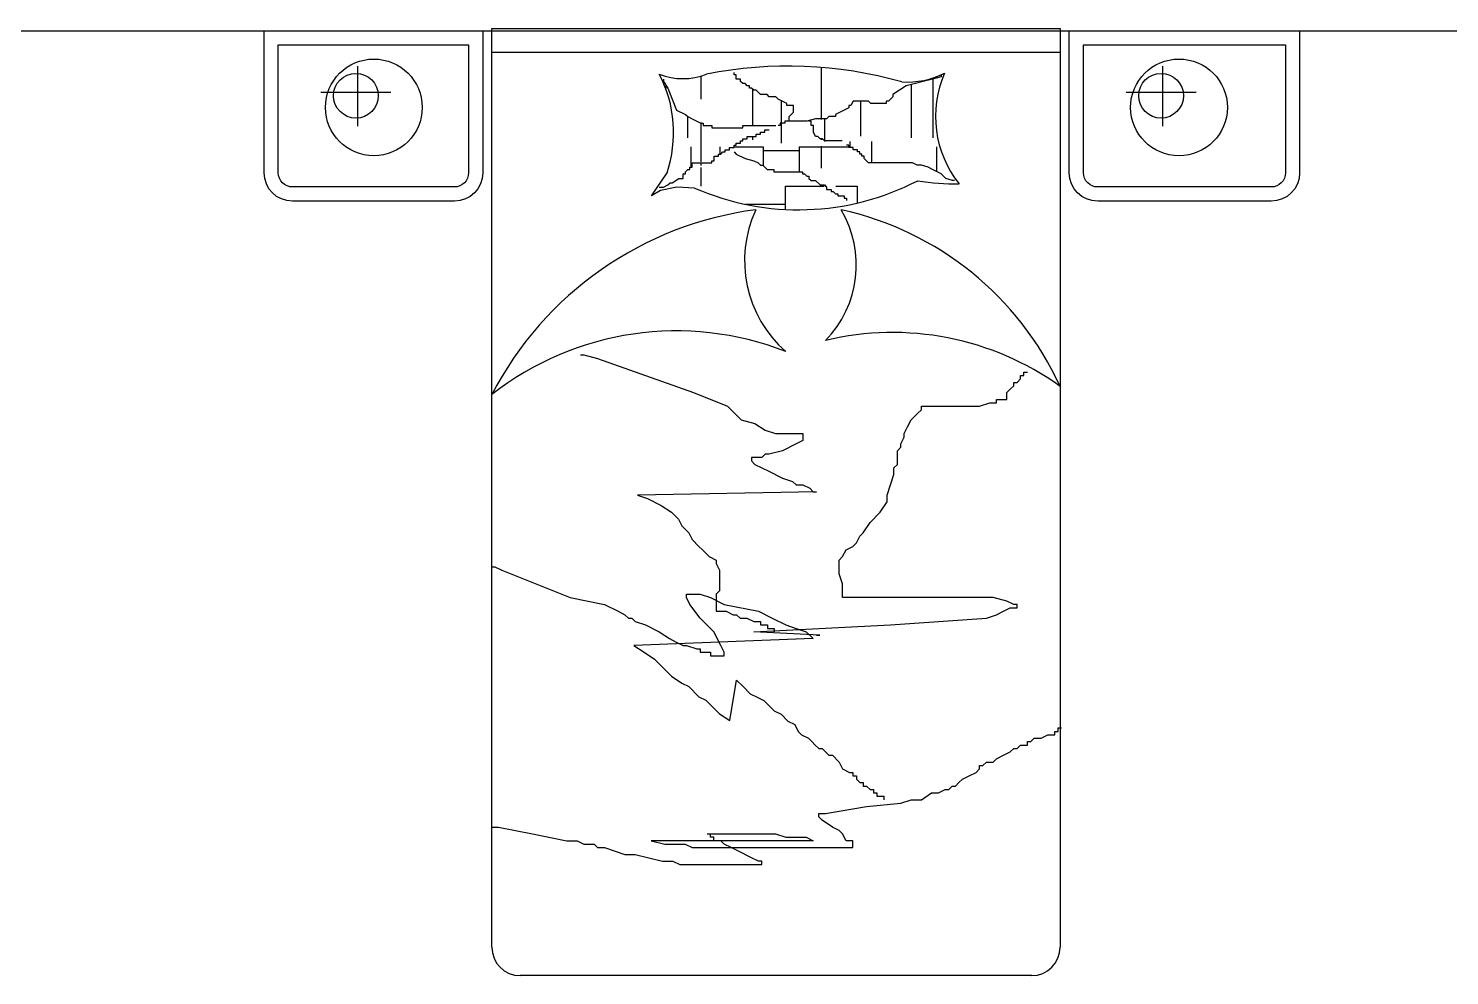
# Model space of a CAD drawing. Header units: inches. Extents: x 9.7 to 52.2, y 13.1 to 37.9.
# Drawn here: x 46.237 to 49.237, y 23.016 to 25.016 of the extents above; entities that cross this region are included whole.
import ezdxf

# ---------------------------------------------------------------- set-up
doc = ezdxf.new("R2010")
doc.units = ezdxf.units.IN
doc.header["$MEASUREMENT"] = 0
for name, color, linetype in [('02', 2, 'Continuous'), ('1', 1, 'Continuous'), ('8', 8, 'Continuous')]:
    doc.layers.add(name, color=color, linetype=linetype)

msp = doc.modelspace()

# ---------------------------------------------------------------- hatches: boundary and pattern name
at = {"layer": '8'}
h = msp.add_hatch(dxfattribs=at)
h.set_pattern_fill('AR-RSHKE', color=256, scale=0.002, angle=359.9999999999999, style=0)
h.set_pattern_definition([(1.087942273707252e-13, (28.78368471988596, 33.17787894870638), (1.2954, -0.6095999999999995), [0.3048, -0.254, 0.3556000000000001, -0.1524, 0.4572000000000001, -0.2032]), (1.087942273707252e-13, (29.08848471992768, 33.15247894870775), (1.2954, -0.6095999999999995), [0.254, -0.9652000000000002, 0.2032, -0.3048]), (1.087942273707252e-13, (29.69808472001113, 33.21597894869704), (1.2954, -0.6095999999999995), [0.1524, -1.5748]), (270, (28.78368471988596, 33.17787894870638), (-0.4317999999999996, -0.6096000000000003), [0.5842, -1.8542]), (270, (29.08848471992768, 33.17787894870638), (-0.4317999999999996, -0.6096000000000003), [0.5715, -1.8669]), (270, (29.34248471988484, 33.17787894870638), (-0.4317999999999996, -0.6096000000000003), [0.5334, -1.905]), (270, (29.69808472001113, 33.21597894869704), (-0.4317999999999996, -0.6096000000000003), [0.5842, -1.8542]), (270, (29.85048472003199, 33.21597894869704), (-0.4317999999999996, -0.6096000000000003), [0.5842, -1.8542]), (270, (30.30768471986175, 33.17787894870638), (-0.4317999999999996, -0.6096000000000003), [0.5588000000000001, -1.8796])])
edge = h.paths.add_edge_path()
edge.add_arc((48.38080826524764, 24.8299141654636), 0.2289871715641597, 156.4955761340644, 218.5328543897972)
edge.add_arc((48.19496098493345, 25.17171180797526), 0.4844948765050457, 260.41640898525037, 270.79493999471947, ccw=False)
edge.add_arc((47.86257090682283, 25.17935998275719), 0.5467743234343024, 246.3558376614891, 297.41214164755365, ccw=False)
edge.add_line((47.64328420727633, 24.67848524371879), (47.60578764609181, 24.68057167035953))
edge.add_line((47.60578764609181, 24.68057167035953), (47.57103776915118, 24.67362866501866))
edge.add_line((47.57103776915118, 24.67362866501866), (47.55250445969522, 24.66205706333061))
edge.add_line((47.55250445969522, 24.66205706333061), (47.58493771992743, 24.71065795298567))
edge.add_arc((47.33205756831102, 24.79574585204613), 0.2668113970861394, 341.4031901277795, 387.5004724384931)
edge.add_arc((47.61852922623165, 25.04650060258358), 0.1369328802644937, 248.6698906550496, 291.3301093449504)
edge.add_arc((47.84053627152115, 24.05047536535789), 0.8853792980309607, 74.27644008977182, 101.2150347742093, ccw=False)
edge.add_arc((48.09242767032355, 25.07408094643982), 0.1717734835194658, 266.0084961355305, 297.1532627849878)
edge = h.paths.add_edge_path(flags=16)
edge.add_line((47.74037380406752, 24.90367299918511), (47.74037380406752, 24.90832480020548))
edge.add_line((47.74503029517017, 24.89902119816474), (47.74037380406752, 24.90367299918511))
edge.add_line((47.74968678627283, 24.89902119816474), (47.74503029517017, 24.89902119816474))
edge.add_line((47.75434315281108, 24.89436939714436), (47.74968678627283, 24.89902119816474))
edge.add_line((47.7589996436809, 24.89436939714436), (47.75434315281108, 24.89436939714436))
edge.add_line((47.7589996436809, 24.88971759612399), (47.7589996436809, 24.89436939714436))
edge.add_line((47.76365613478355, 24.88971759612399), (47.7589996436809, 24.88971759612399))
edge.add_line((47.76831262565337, 24.88506579510362), (47.76365613478355, 24.88971759612399))
edge.add_line((47.77296911675602, 24.88506579510362), (47.76831262565337, 24.88506579510362))
edge.add_line((47.78228209872849, 24.87576219306287), (47.77296911675602, 24.88506579510362))
edge.add_line((47.79625157157079, 24.87576219306287), (47.78228209872849, 24.87576219306287))
edge.add_line((47.80090806267344, 24.87111039202795), (47.79625157157079, 24.87576219306287))
edge.add_line((47.81487741118416, 24.87111039202795), (47.80090806267344, 24.87111039202795))
edge.add_line((47.81953390228681, 24.86645859100758), (47.81487741118416, 24.87111039202795))
edge.add_line((47.83815986623176, 24.85715498896683), (47.81953390228681, 24.86645859100758))
edge.add_line((47.83815986623176, 24.85250318794646), (47.83815986623176, 24.85715498896683))
edge.add_line((47.85212933907405, 24.85250318794646), (47.83815986623176, 24.85250318794646))
edge.add_line((47.85212933907405, 24.83854778488534), (47.85212933907405, 24.85250318794646))
edge.add_line((47.84281635710158, 24.82924418284459), (47.85212933907405, 24.83854778488534))
edge.add_line((47.84281635710158, 24.81994058080385), (47.84281635710158, 24.82924418284459))
edge.add_line((47.96388487408057, 24.65712747115252), (47.96388487408057, 24.65247567013215))
edge.add_line((47.95922838297792, 24.65712747115252), (47.96388487408057, 24.65712747115252))
edge.add_line((47.95922838297792, 24.6617792721729), (47.95922838297792, 24.65712747115252))
edge.add_line((47.94525891013563, 24.6617792721729), (47.95922838297792, 24.6617792721729))
edge.add_line((47.94525891013563, 24.66643107319327), (47.94525891013563, 24.6617792721729))
edge.add_line((47.94060241903298, 24.66643107319327), (47.94525891013563, 24.66643107319327))
edge.add_line((47.93594592816316, 24.67108287421364), (47.94060241903298, 24.66643107319327))
edge.add_line((47.93128943706051, 24.67108287421364), (47.93594592816316, 24.67108287421364))
edge.add_line((47.93128943706051, 24.67573467523401), (47.93128943706051, 24.67108287421364))
edge.add_line((47.9219765794196, 24.67573467523401), (47.93128943706051, 24.67573467523401))
edge.add_line((47.9219765794196, 24.68038647625439), (47.9219765794196, 24.67573467523401))
edge.add_line((47.91732008854978, 24.68503827728931), (47.9219765794196, 24.68038647625439))
edge.add_line((47.90800710657731, 24.68503827728931), (47.91732008854978, 24.68503827728931))
edge.add_line((47.89869412460484, 24.69434187933006), (47.90800710657731, 24.68503827728931))
edge.add_line((47.88938114263237, 24.69434187933006), (47.89869412460484, 24.69434187933006))
edge.add_line((47.88472465152972, 24.69899368035043), (47.88938114263237, 24.69434187933006))
edge.add_line((47.88472465152972, 24.7036454813708), (47.88472465152972, 24.69899368035043))
edge.add_line((47.8800681606599, 24.7036454813708), (47.88472465152972, 24.7036454813708))
edge.add_line((47.87541166955724, 24.70829728239118), (47.8800681606599, 24.7036454813708))
edge.add_line((47.87075517868742, 24.70829728239118), (47.87541166955724, 24.70829728239118))
edge.add_line((47.87075517868742, 24.71294908341155), (47.87075517868742, 24.70829728239118))
edge.add_line((47.81022104464591, 24.71294908341155), (47.87075517868742, 24.71294908341155))
edge.add_line((47.81022104464591, 24.71760088443192), (47.81022104464591, 24.71294908341155))
edge.add_line((47.79625157157079, 24.71760088443192), (47.81022104464591, 24.71760088443192))
edge.add_line((47.79159508070097, 24.72225275934692), (47.79625157157079, 24.71760088443192))
edge.add_line((47.78693858959831, 24.72690456036729), (47.79159508070097, 24.72225275934692))
edge.add_line((47.78228209872849, 24.72690456036729), (47.78693858959831, 24.72690456036729))
edge.add_line((47.77762560762584, 24.73155636138766), (47.78228209872849, 24.72690456036729))
edge.add_line((47.76831262565337, 24.73620816240804), (47.77762560762584, 24.73155636138766))
edge.add_line((47.74968678627283, 24.74085996344296), (47.76831262565337, 24.73620816240804))
edge.add_line((47.73106082232788, 24.75016356548371), (47.74968678627283, 24.74085996344296))
edge.add_line((47.72640433122523, 24.75481536650408), (47.73106082232788, 24.75016356548371))
edge.add_line((47.88938114263237, 24.81994058080385), (47.88472465152972, 24.81994058080385))
edge.add_line((47.88938114263237, 24.8106369787631), (47.88938114263237, 24.81994058080385))
edge.add_line((47.89403763350219, 24.8106369787631), (47.88938114263237, 24.8106369787631))
edge.add_line((47.89403763350219, 24.79668157570199), (47.89403763350219, 24.8106369787631))
edge.add_line((47.89869412460484, 24.78737797364669), (47.89403763350219, 24.79668157570199))
edge.add_line((47.90335061547466, 24.78737797364669), (47.89869412460484, 24.78737797364669))
edge.add_line((47.90800710657731, 24.78272617262632), (47.90335061547466, 24.78737797364669))
edge.add_line((47.91266359744713, 24.78272617262632), (47.90800710657731, 24.78272617262632))
edge.add_line((47.91732008854978, 24.77807437160594), (47.91266359744713, 24.78272617262632))
edge.add_line((47.9545718921081, 24.77807437160594), (47.91732008854978, 24.77807437160594))
edge.add_line((47.82419039315663, 24.8106369787631), (47.81953390228681, 24.8106369787631))
edge.add_line((47.82419039315663, 24.81528877978348), (47.82419039315663, 24.8106369787631))
edge.add_line((47.8335033751291, 24.81528877978348), (47.82419039315663, 24.81528877978348))
edge.add_line((47.8335033751291, 24.81994058080385), (47.8335033751291, 24.81528877978348))
edge.add_line((47.8800681606599, 24.81994058080385), (47.8335033751291, 24.81994058080385))
edge.add_line((47.89869412460484, 24.82459238182422), (47.8800681606599, 24.81994058080385))
edge.add_line((47.9219765794196, 24.82459238182422), (47.89869412460484, 24.82459238182422))
edge.add_line((47.92663307052225, 24.82924418284459), (47.9219765794196, 24.82459238182422))
edge.add_line((47.94060241903298, 24.82924418284459), (47.92663307052225, 24.82924418284459))
edge.add_line((47.94060241903298, 24.83389598386497), (47.94060241903298, 24.82924418284459))
edge.add_line((47.96854136495039, 24.84785138692608), (47.94060241903298, 24.83389598386497))
edge.add_line((47.96854136495039, 24.85250318794646), (47.96854136495039, 24.84785138692608))
edge.add_line((47.97319785605304, 24.85250318794646), (47.96854136495039, 24.85250318794646))
edge.add_line((47.97785434692286, 24.8618067899872), (47.97319785605304, 24.85250318794646))
edge.add_line((48.01044965937853, 24.8618067899872), (47.97785434692286, 24.8618067899872))
edge.add_line((48.01510615048118, 24.85715498896683), (48.01044965937853, 24.8618067899872))
edge.add_line((48.04770146293685, 24.85715498896683), (48.01510615048118, 24.85715498896683))
edge.add_line((48.04770146293685, 24.8618067899872), (48.04770146293685, 24.85715498896683))
edge.add_line((48.0523579540395, 24.8618067899872), (48.04770146293685, 24.8618067899872))
edge.add_line((48.06167093601197, 24.87111039202795), (48.0523579540395, 24.8618067899872))
edge.add_line((48.06167093601197, 24.87576219306287), (48.06167093601197, 24.87111039202795))
edge.add_line((48.08960988192938, 24.89436939714436), (48.06167093601197, 24.87576219306287))
edge.add_line((48.14548764943265, 24.90832480020548), (48.08960988192938, 24.89436939714436))
edge.add_line((47.96854136495039, 24.7687707695652), (47.96388487408057, 24.7687707695652))
edge.add_line((47.96854136495039, 24.76411896854482), (47.96854136495039, 24.7687707695652))
edge.add_line((47.97785434692286, 24.76411896854482), (47.96854136495039, 24.76411896854482))
edge.add_line((47.97785434692286, 24.75946716752445), (47.97785434692286, 24.76411896854482))
edge.add_line((47.98716732889533, 24.75946716752445), (47.97785434692286, 24.75946716752445))
edge.add_line((47.98716732889533, 24.75481536650408), (47.98716732889533, 24.75946716752445))
edge.add_line((47.99182369543359, 24.75481536650408), (47.98716732889533, 24.75481536650408))
edge.add_line((47.99182369543359, 24.75016356548371), (47.99182369543359, 24.75481536650408))
edge.add_line((47.99648018653624, 24.75016356548371), (47.99182369543359, 24.75016356548371))
edge.add_line((47.99648018653624, 24.74551176446333), (47.99648018653624, 24.75016356548371))
edge.add_line((48.00113667763889, 24.74551176446333), (47.99648018653624, 24.74551176446333))
edge.add_line((48.00113667763889, 24.74085996344296), (48.00113667763889, 24.74551176446333))
edge.add_line((48.01044965937853, 24.73155636138766), (48.00113667763889, 24.74085996344296))
edge.add_line((48.10357935477168, 24.73155636138766), (48.01044965937853, 24.73155636138766))
edge.add_line((48.11289221241258, 24.72690456036729), (48.10357935477168, 24.73155636138766))
edge.add_line((48.12220519438505, 24.72690456036729), (48.11289221241258, 24.72690456036729))
edge.add_line((48.13617466746017, 24.72225275934692), (48.12220519438505, 24.72690456036729))
edge.add_line((48.14548764943265, 24.71760088443192), (48.13617466746017, 24.72225275934692))
edge.add_line((48.16411361337759, 24.70829728239118), (48.14548764943265, 24.71760088443192))
edge.add_line((48.16876997991584, 24.7036454813708), (48.16411361337759, 24.70829728239118))
edge.add_line((48.17342647078566, 24.69899368035043), (48.16876997991584, 24.7036454813708))
edge.add_line((48.18739594386079, 24.69434187933006), (48.17342647078566, 24.69899368035043))
edge.add_line((48.19205243473061, 24.69434187933006), (48.18739594386079, 24.69434187933006))
edge.add_line((47.74503029517017, 24.8106369787631), (47.81487741118416, 24.8106369787631))
edge.add_line((47.74503029517017, 24.80598517774273), (47.74503029517017, 24.8106369787631))
edge.add_line((47.67983954569444, 24.80598517774273), (47.74503029517017, 24.80598517774273))
edge.add_line((47.67983954569444, 24.8106369787631), (47.67983954569444, 24.80598517774273))
edge.add_line((47.6612135817495, 24.8106369787631), (47.67983954569444, 24.8106369787631))
edge.add_line((47.6612135817495, 24.81528877978348), (47.6612135817495, 24.8106369787631))
edge.add_line((47.65655709087968, 24.81528877978348), (47.6612135817495, 24.81528877978348))
edge.add_line((47.63793112693474, 24.82459238182422), (47.65655709087968, 24.81528877978348))
edge.add_line((47.62861826929383, 24.82924418284459), (47.63793112693474, 24.82459238182422))
edge.add_line((47.62396177819118, 24.83389598386497), (47.62861826929383, 24.82924418284459))
edge.add_line((47.60533581424624, 24.84319958590571), (47.62396177819118, 24.83389598386497))
edge.add_line((47.5867098503013, 24.88971759612399), (47.60533581424624, 24.84319958590571))
edge.add_line((47.57739686832883, 24.90367299918511), (47.5867098503013, 24.88971759612399))
edge.add_line((47.57739686832883, 24.90832480020548), (47.57739686832883, 24.90367299918511))
edge.add_line((47.79159508070097, 24.80133337672236), (47.80090806267344, 24.80133337672236))
edge.add_line((47.79159508070097, 24.79668157570199), (47.79159508070097, 24.80133337672236))
edge.add_line((47.78228209872849, 24.79668157570199), (47.79159508070097, 24.79668157570199))
edge.add_line((47.78228209872849, 24.79202977466706), (47.78228209872849, 24.79668157570199))
edge.add_line((47.77296911675602, 24.79202977466706), (47.78228209872849, 24.79202977466706))
edge.add_line((47.77296911675602, 24.78737797364669), (47.77296911675602, 24.79202977466706))
edge.add_line((47.75434315281108, 24.78737797364669), (47.77296911675602, 24.78737797364669))
edge.add_line((47.75434315281108, 24.78272617262632), (47.75434315281108, 24.78737797364669))
edge.add_line((47.74503029517017, 24.78272617262632), (47.75434315281108, 24.78272617262632))
edge.add_line((47.74503029517017, 24.77807437160594), (47.74503029517017, 24.78272617262632))
edge.add_line((47.74037380406752, 24.77807437160594), (47.74503029517017, 24.77807437160594))
edge.add_line((47.74037380406752, 24.77342257058557), (47.74037380406752, 24.77807437160594))
edge.add_line((47.73106082232788, 24.77342257058557), (47.74037380406752, 24.77342257058557))
edge.add_line((47.73106082232788, 24.7687707695652), (47.73106082232788, 24.77342257058557))
edge.add_line((47.72640433122523, 24.7687707695652), (47.73106082232788, 24.7687707695652))
edge.add_line((47.72640433122523, 24.76411896854482), (47.72640433122523, 24.7687707695652))
edge.add_line((47.71709134925276, 24.76411896854482), (47.72640433122523, 24.76411896854482))
edge.add_line((47.71709134925276, 24.75946716752445), (47.71709134925276, 24.76411896854482))
edge.add_line((47.70777836728029, 24.75946716752445), (47.71709134925276, 24.75946716752445))
edge.add_line((47.70777836728029, 24.75481536650408), (47.70777836728029, 24.75946716752445))
edge.add_line((47.70312187617764, 24.75481536650408), (47.70777836728029, 24.75481536650408))
edge.add_line((47.69846538530782, 24.75016356548371), (47.70312187617764, 24.75481536650408))
edge.add_line((47.693808894438, 24.75016356548371), (47.69846538530782, 24.75016356548371))
edge.add_line((47.693808894438, 24.74551176446333), (47.693808894438, 24.75016356548371))
edge.add_line((47.68449603679709, 24.74551176446333), (47.693808894438, 24.74551176446333))
edge.add_line((47.68449603679709, 24.73620816240804), (47.68449603679709, 24.74551176446333))
edge.add_line((47.67983954569444, 24.73620816240804), (47.68449603679709, 24.73620816240804))
edge.add_line((47.67983954569444, 24.73155636138766), (47.67983954569444, 24.73620816240804))
edge.add_line((47.63793112693474, 24.73155636138766), (47.67983954569444, 24.73155636138766))
edge.add_line((47.63793112693474, 24.72225275934692), (47.63793112693474, 24.73155636138766))
edge.add_line((47.63327476016365, 24.72225275934692), (47.63793112693474, 24.72225275934692))
edge.add_line((47.63327476016365, 24.71760088443192), (47.63327476016365, 24.72225275934692))
edge.add_line((47.62861826929383, 24.71760088443192), (47.63327476016365, 24.71760088443192))
edge.add_line((47.62396177819118, 24.71294908341155), (47.62861826929383, 24.71760088443192))
edge.add_line((47.62396177819118, 24.70829728239118), (47.62396177819118, 24.71294908341155))
edge.add_line((47.61930528732136, 24.70829728239118), (47.62396177819118, 24.70829728239118))
edge.add_line((47.61930528732136, 24.69899368035043), (47.61930528732136, 24.70829728239118))
edge.add_line((47.60999230534889, 24.69899368035043), (47.61930528732136, 24.69899368035043))
edge.add_line((47.59602283227377, 24.68969007830968), (47.60999230534889, 24.69899368035043))
edge.add_line((47.59136634140395, 24.68969007830968), (47.59602283227377, 24.68969007830968))
edge.add_line((47.5867098503013, 24.68503827728931), (47.59136634140395, 24.68969007830968))
edge.add_line((47.57739686832883, 24.68038647625439), (47.5867098503013, 24.68503827728931))
edge.add_line((47.56808401092075, 24.68038647625439), (47.57739686832883, 24.68038647625439))

# ---------------------------------------------------------------- linework, layer by layer
at = {"layer": '02'}
for p, q in [((47.21501291549884, 25.01555770557683), (48.41501291545227, 25.01555770557683)), ((47.21501291549884, 23.0755577055745), (47.21501291549884, 25.01555770557683)), ((48.41501291545227, 25.01555770557683), (48.41501291545227, 23.0755577055745)), ((47.21501291549884, 24.96555770557392), (48.41501291545227, 24.96555770557392)), ((46.93189568475008, 24.80912118584751), (46.93189568475008, 24.93570645608201)), ((48.6318768962019, 24.80912118584751), (48.6318768962019, 24.93570645608201)), ((47.57739686832883, 24.90832480020548), (47.57739686832883, 24.90367299918511)), ((47.57739686832883, 24.90367299918511), (47.5867098503013, 24.88971759612399)), ((47.72640433122523, 24.91762840224623), (47.72640433122523, 24.9222802032666)), ((47.73106082232788, 24.91762840224623), (47.72640433122523, 24.91762840224623)), ((47.73106082232788, 24.90832480020548), (47.73106082232788, 24.91762840224623)), ((47.74037380406752, 24.90832480020548), (47.73106082232788, 24.90832480020548)), ((47.74037380406752, 24.90367299918511), (47.74037380406752, 24.90832480020548)), ((47.74503029517017, 24.89902119816474), (47.74037380406752, 24.90367299918511)), ((48.14548764943265, 24.90832480020548), (48.08960988192938, 24.89436939714436)), ((48.16411361337759, 24.91297660122585), (48.14548764943265, 24.90832480020548)), ((48.14610472002186, 24.90847891248199), (48.14610472002186, 24.78444894870994)), ((48.16411361337759, 24.91762840224623), (48.16411361337759, 24.91297660122585)), ((46.85435524100557, 24.88091582664423), (47.001871398018, 24.88091582664423)), ((47.58222471999124, 24.89643851570803), (47.58222471999124, 24.88850747037872)), ((47.5867098503013, 24.88971759612399), (47.60533581424624, 24.84319958590571)), ((47.74968678627283, 24.89902119816474), (47.74503029517017, 24.89902119816474)), ((47.75434315281108, 24.89436939714436), (47.74968678627283, 24.89902119816474)), ((47.7589996436809, 24.89436939714436), (47.75434315281108, 24.89436939714436)), ((47.7589996436809, 24.88971759612399), (47.7589996436809, 24.89436939714436)), ((47.76365613478355, 24.88971759612399), (47.7589996436809, 24.88971759612399)), ((47.76831262565337, 24.88506579510362), (47.76365613478355, 24.88971759612399)), ((47.76510471996971, 24.88827046988375), (47.76510471996971, 24.8106369787631)), ((47.77296911675602, 24.88506579510362), (47.76831262565337, 24.88506579510362)), ((47.78228209872849, 24.87576219306287), (47.77296911675602, 24.88506579510362)), ((47.79625157157079, 24.87576219306287), (47.78228209872849, 24.87576219306287)), ((47.80090806267344, 24.87111039202795), (47.79625157157079, 24.87576219306287)), ((48.08960988192938, 24.89436939714436), (48.06167093601197, 24.87576219306287)), ((48.06167093601197, 24.87576219306287), (48.06167093601197, 24.87111039202795)), ((48.10038471996904, 24.89706039957604), (48.10038471996904, 24.78444894870994)), ((48.55433645269022, 24.88091582664423), (48.70185260970265, 24.88091582664423)), ((47.81487741118416, 24.87111039202795), (47.80090806267344, 24.87111039202795)), ((47.81953390228681, 24.86645859100758), (47.81487741118416, 24.87111039202795)), ((47.83815986623176, 24.85715498896683), (47.81953390228681, 24.86645859100758)), ((47.82606471988492, 24.86319647101412), (47.82606471988492, 24.77301894869673)), ((47.83815986623176, 24.85250318794646), (47.83815986623176, 24.85715498896683)), ((47.85212933907405, 24.85250318794646), (47.83815986623176, 24.85250318794646)), ((47.85212933907405, 24.83854778488534), (47.85212933907405, 24.85250318794646)), ((47.96854136495039, 24.84785138692608), (47.94060241903298, 24.83389598386497)), ((47.97319785605304, 24.85250318794646), (47.96854136495039, 24.85250318794646)), ((47.96854136495039, 24.85250318794646), (47.96854136495039, 24.84785138692608)), ((47.97785434692286, 24.8618067899872), (47.97319785605304, 24.85250318794646)), ((48.01044965937853, 24.8618067899872), (47.97785434692286, 24.8618067899872)), ((47.993704720001, 24.8618067899872), (47.993704720001, 24.78825894870464)), ((48.01510615048118, 24.85715498896683), (48.01044965937853, 24.8618067899872)), ((48.04770146293685, 24.85715498896683), (48.01510615048118, 24.85715498896683)), ((48.0523579540395, 24.8618067899872), (48.04770146293685, 24.8618067899872)), ((48.04770146293685, 24.8618067899872), (48.04770146293685, 24.85715498896683)), ((48.06167093601197, 24.87111039202795), (48.0523579540395, 24.8618067899872)), ((47.60533581424624, 24.84319958590571), (47.62396177819118, 24.83389598386497)), ((47.62396177819118, 24.83389598386497), (47.62861826929383, 24.82924418284459)), ((47.62794472004406, 24.82991705374228), (47.62794472004406, 24.78444894870994)), ((47.62861826929383, 24.82924418284459), (47.63793112693474, 24.82459238182422)), ((47.63793112693474, 24.82459238182422), (47.65655709087968, 24.81528877978348)), ((47.65655709087968, 24.81528877978348), (47.6612135817495, 24.81528877978348)), ((47.6612135817495, 24.81528877978348), (47.6612135817495, 24.8106369787631)), ((47.8335033751291, 24.81528877978348), (47.82419039315663, 24.81528877978348)), ((47.82419039315663, 24.81528877978348), (47.82419039315663, 24.8106369787631)), ((47.8800681606599, 24.81994058080385), (47.8335033751291, 24.81994058080385)), ((47.8335033751291, 24.81994058080385), (47.8335033751291, 24.81528877978348)), ((47.84281635710158, 24.82924418284459), (47.85212933907405, 24.83854778488534)), ((47.84281635710158, 24.81994058080385), (47.84281635710158, 24.82924418284459)), ((47.89869412460484, 24.82459238182422), (47.8800681606599, 24.81994058080385)), ((47.88938114263237, 24.81994058080385), (47.88472465152972, 24.81994058080385)), ((47.88938114263237, 24.8106369787631), (47.88938114263237, 24.81994058080385)), ((47.9219765794196, 24.82459238182422), (47.89869412460484, 24.82459238182422)), ((47.91750471999057, 24.82459238182422), (47.91750471999057, 24.77682894870599)), ((47.92663307052225, 24.82924418284459), (47.9219765794196, 24.82459238182422)), ((47.94060241903298, 24.82924418284459), (47.92663307052225, 24.82924418284459)), ((47.94060241903298, 24.83389598386497), (47.94060241903298, 24.82924418284459)), ((47.6612135817495, 24.8106369787631), (47.67983954569444, 24.8106369787631)), ((47.67983954569444, 24.8106369787631), (47.67983954569444, 24.80598517774273)), ((47.67983954569444, 24.80598517774273), (47.74503029517017, 24.80598517774273)), ((47.74503029517017, 24.80598517774273), (47.74503029517017, 24.8106369787631)), ((47.74503029517017, 24.8106369787631), (47.81487741118416, 24.8106369787631)), ((47.75434315281108, 24.78272617262632), (47.75434315281108, 24.78737797364669)), ((47.75434315281108, 24.78737797364669), (47.77296911675602, 24.78737797364669)), ((47.76510471996971, 24.78737797364669), (47.76510471996971, 24.78063894870069)), ((47.77296911675602, 24.78737797364669), (47.77296911675602, 24.79202977466706)), ((47.77296911675602, 24.79202977466706), (47.78228209872849, 24.79202977466706)), ((47.78228209872849, 24.79202977466706), (47.78228209872849, 24.79668157570199)), ((47.78228209872849, 24.79668157570199), (47.79159508070097, 24.79668157570199)), ((47.79159508070097, 24.79668157570199), (47.79159508070097, 24.80133337672236)), ((47.79159508070097, 24.80133337672236), (47.80090806267344, 24.80133337672236)), ((47.82419039315663, 24.8106369787631), (47.81953390228681, 24.8106369787631)), ((47.89403763350219, 24.8106369787631), (47.88938114263237, 24.8106369787631)), ((47.89403763350219, 24.79668157570199), (47.89403763350219, 24.8106369787631)), ((47.89869412460484, 24.78737797364669), (47.89403763350219, 24.79668157570199)), ((47.90335061547466, 24.78737797364669), (47.89869412460484, 24.78737797364669)), ((47.90800710657731, 24.78272617262632), (47.90335061547466, 24.78737797364669)), ((47.63556472009167, 24.76539894870733), (47.63556472009167, 24.72225275934692)), ((47.69652472000688, 24.76539894870733), (47.69652472000688, 24.75016356548371)), ((47.69846538530782, 24.75016356548371), (47.70312187617764, 24.75481536650408)), ((47.70312187617764, 24.75481536650408), (47.70777836728029, 24.75481536650408)), ((47.70777836728029, 24.75481536650408), (47.70777836728029, 24.75946716752445)), ((47.70777836728029, 24.75946716752445), (47.71709134925276, 24.75946716752445)), ((47.71709134925276, 24.75946716752445), (47.71709134925276, 24.76411896854482)), ((47.71709134925276, 24.76411896854482), (47.72640433122523, 24.76411896854482)), ((47.72640433122523, 24.76411896854482), (47.72640433122523, 24.7687707695652)), ((47.72640433122523, 24.7687707695652), (47.73106082232788, 24.7687707695652)), ((47.72640433122523, 24.76539894870733), (47.7879647198797, 24.76539894870733)), ((47.72640433122523, 24.75481536650408), (47.73106082232788, 24.75016356548371)), ((47.73106082232788, 24.7687707695652), (47.73106082232788, 24.77342257058557)), ((47.73106082232788, 24.77342257058557), (47.74037380406752, 24.77342257058557)), ((47.74037380406752, 24.77807437160594), (47.74503029517017, 24.77807437160594)), ((47.74037380406752, 24.77342257058557), (47.74037380406752, 24.77807437160594)), ((47.74503029517017, 24.77807437160594), (47.74503029517017, 24.78272617262632)), ((47.74503029517017, 24.78272617262632), (47.75434315281108, 24.78272617262632)), ((47.7879647198797, 24.76539894870733), (47.7879647198797, 24.72587946357747)), ((47.7879647198797, 24.75777894870338), (47.86416471989013, 24.75777894870338)), ((47.86416471989013, 24.76539894870733), (47.86416471989013, 24.71294908341155)), ((47.86416471989013, 24.76539894870733), (47.96854136495039, 24.76539894870733)), ((47.91266359744713, 24.78272617262632), (47.90800710657731, 24.78272617262632)), ((47.91732008854978, 24.77807437160594), (47.91266359744713, 24.78272617262632)), ((47.9545718921081, 24.77807437160594), (47.91732008854978, 24.77807437160594)), ((47.96854136495039, 24.7687707695652), (47.96388487408057, 24.7687707695652)), ((47.96854136495039, 24.76411896854482), (47.96854136495039, 24.7687707695652)), ((47.97785434692286, 24.76411896854482), (47.96854136495039, 24.76411896854482)), ((47.97084471985817, 24.77682894870599), (47.97084471985817, 24.76411896854482)), ((47.97785434692286, 24.75946716752445), (47.97785434692286, 24.76411896854482)), ((47.98716732889533, 24.75946716752445), (47.97785434692286, 24.75946716752445)), ((47.98716732889533, 24.75481536650408), (47.98716732889533, 24.75946716752445)), ((47.99182369543359, 24.75481536650408), (47.98716732889533, 24.75481536650408)), ((47.99182369543359, 24.75016356548371), (47.99182369543359, 24.75481536650408)), ((48.016564719911, 24.77682894870599), (48.016564719911, 24.73155636138766)), ((48.15372472006947, 24.76539894870733), (48.15372472006947, 24.71348649725336)), ((47.63793112693474, 24.73155636138766), (47.67983954569444, 24.73155636138766)), ((47.63793112693474, 24.72225275934692), (47.63793112693474, 24.73155636138766)), ((47.67983954569444, 24.73155636138766), (47.67983954569444, 24.73620816240804)), ((47.67983954569444, 24.73620816240804), (47.68449603679709, 24.73620816240804)), ((47.68449603679709, 24.73620816240804), (47.68449603679709, 24.74551176446333)), ((47.68449603679709, 24.74551176446333), (47.693808894438, 24.74551176446333)), ((47.693808894438, 24.75016356548371), (47.69846538530782, 24.75016356548371)), ((47.693808894438, 24.74551176446333), (47.693808894438, 24.75016356548371)), ((47.73106082232788, 24.75016356548371), (47.74968678627283, 24.74085996344296)), ((47.74968678627283, 24.74085996344296), (47.76831262565337, 24.73620816240804)), ((47.76831262565337, 24.73620816240804), (47.77762560762584, 24.73155636138766)), ((47.77762560762584, 24.73155636138766), (47.78228209872849, 24.72690456036729)), ((47.78228209872849, 24.72690456036729), (47.78693858959831, 24.72690456036729)), ((47.78693858959831, 24.72690456036729), (47.79159508070097, 24.72225275934692)), ((47.99648018653624, 24.75016356548371), (47.99182369543359, 24.75016356548371)), ((47.99648018653624, 24.74551176446333), (47.99648018653624, 24.75016356548371)), ((48.00113667763889, 24.74551176446333), (47.99648018653624, 24.74551176446333)), ((48.00113667763889, 24.74085996344296), (48.00113667763889, 24.74551176446333)), ((48.01044965937853, 24.73155636138766), (48.00113667763889, 24.74085996344296)), ((48.10357935477168, 24.73155636138766), (48.01044965937853, 24.73155636138766)), ((48.11289221241258, 24.72690456036729), (48.10357935477168, 24.73155636138766)), ((48.12220519438505, 24.72690456036729), (48.11289221241258, 24.72690456036729)), ((48.13617466746017, 24.72225275934692), (48.12220519438505, 24.72690456036729)), ((47.55250445969522, 24.66205706333061), (47.58493771992743, 24.71065795298567)), ((47.59602283227377, 24.68969007830968), (47.60999230534889, 24.69899368035043)), ((47.60999230534889, 24.69899368035043), (47.61930528732136, 24.69899368035043)), ((47.61930528732136, 24.69899368035043), (47.61930528732136, 24.70829728239118)), ((47.61930528732136, 24.70829728239118), (47.62396177819118, 24.70829728239118)), ((47.62396177819118, 24.71294908341155), (47.62861826929383, 24.71760088443192)), ((47.62396177819118, 24.70829728239118), (47.62396177819118, 24.71294908341155)), ((47.62861826929383, 24.71760088443192), (47.63327476016365, 24.71760088443192)), ((47.63327476016365, 24.71760088443192), (47.63327476016365, 24.72225275934692)), ((47.63327476016365, 24.72225275934692), (47.63793112693474, 24.72225275934692)), ((47.79159508070097, 24.72225275934692), (47.79625157157079, 24.71760088443192)), ((47.79625157157079, 24.71760088443192), (47.81022104464591, 24.71760088443192)), ((47.81022104464591, 24.71760088443192), (47.81022104464591, 24.71294908341155)), ((47.81022104464591, 24.71294908341155), (47.87075517868742, 24.71294908341155)), ((47.87075517868742, 24.71294908341155), (47.87075517868742, 24.70829728239118)), ((47.87075517868742, 24.70829728239118), (47.87541166955724, 24.70829728239118)), ((47.87541166955724, 24.70829728239118), (47.8800681606599, 24.7036454813708)), ((47.8800681606599, 24.7036454813708), (47.88472465152972, 24.7036454813708)), ((47.88472465152972, 24.7036454813708), (47.88472465152972, 24.69899368035043)), ((47.88472465152972, 24.69899368035043), (47.88938114263237, 24.69434187933006)), ((47.88938114263237, 24.69434187933006), (47.89869412460484, 24.69434187933006)), ((47.89869412460484, 24.69434187933006), (47.90800710657731, 24.68503827728931)), ((48.14548764943265, 24.71760088443192), (48.13617466746017, 24.72225275934692)), ((48.16411361337759, 24.70829728239118), (48.14548764943265, 24.71760088443192)), ((48.16876997991584, 24.7036454813708), (48.16411361337759, 24.70829728239118)), ((48.17342647078566, 24.69899368035043), (48.16876997991584, 24.7036454813708)), ((48.18739594386079, 24.69434187933006), (48.17342647078566, 24.69899368035043)), ((48.19205243473061, 24.69434187933006), (48.18739594386079, 24.69434187933006)), ((47.57103776915118, 24.67362866501866), (47.55250445969522, 24.66205706333061)), ((47.56808401092075, 24.68038647625439), (47.57739686832883, 24.68038647625439)), ((47.60578764609181, 24.68057167035953), (47.57103776915118, 24.67362866501866)), ((47.57739686832883, 24.68038647625439), (47.5867098503013, 24.68503827728931)), ((47.5867098503013, 24.68503827728931), (47.59136634140395, 24.68969007830968)), ((47.59136634140395, 24.68969007830968), (47.59602283227377, 24.68969007830968)), ((47.64328420727633, 24.67848524371879), (47.60578764609181, 24.68057167035953)), ((47.90800710657731, 24.68503827728931), (47.91732008854978, 24.68503827728931)), ((47.91732008854978, 24.68503827728931), (47.9219765794196, 24.68038647625439)), ((47.9219765794196, 24.68038647625439), (47.9219765794196, 24.67573467523401)), ((47.9219765794196, 24.67573467523401), (47.93128943706051, 24.67573467523401)), ((47.93128943706051, 24.67573467523401), (47.93128943706051, 24.67108287421364)), ((47.93128943706051, 24.67108287421364), (47.93594592816316, 24.67108287421364)), ((47.93594592816316, 24.67108287421364), (47.94060241903298, 24.66643107319327)), ((47.94060241903298, 24.66643107319327), (47.94525891013563, 24.66643107319327)), ((47.94525891013563, 24.66643107319327), (47.94525891013563, 24.6617792721729)), ((47.94525891013563, 24.6617792721729), (47.95922838297792, 24.6617792721729)), ((47.95922838297792, 24.6617792721729), (47.95922838297792, 24.65712747115252)), ((47.95922838297792, 24.65712747115252), (47.96388487408057, 24.65712747115252)), ((47.96388487408057, 24.65712747115252), (47.96388487408057, 24.65247567013215)), ((47.40234859364227, 24.32596033231606), (47.40957155830346, 24.32596033231606)), ((47.40957155830346, 24.32596033231606), (47.43846341787957, 24.31874456101581)), ((47.43846341787957, 24.31874456101581), (47.64070693107441, 24.24658736543573)), ((48.32415402175047, 24.26823453150358), (48.33137698641166, 24.27545022888011)), ((48.33137698641166, 24.28266600018036), (48.33859995130569, 24.28266600018036)), ((48.33137698641166, 24.27545022888011), (48.33137698641166, 24.28266600018036)), ((48.33859995130569, 24.28988169755688), (48.34582291619972, 24.28988169755688)), ((48.33859995130569, 24.28266600018036), (48.33859995130569, 24.28988169755688)), ((47.64070693107441, 24.24658736543573), (47.71293670388058, 24.21772450197681)), ((48.30248500273682, 24.24658736543573), (48.30970796763085, 24.25380306282681)), ((48.30248500273682, 24.23215589675896), (48.30248500273682, 24.24658736543573)), ((48.30970796763085, 24.25380306282681), (48.31693093252488, 24.26101883411251)), ((48.31693093252488, 24.26823453150358), (48.32415402175047, 24.26823453150358)), ((48.31693093252488, 24.26101883411251), (48.31693093252488, 24.26823453150358)), ((47.71293670388058, 24.21772450197681), (47.72738263366863, 24.20329303330003)), ((48.12191050832279, 24.21050873069111), (48.12191050832279, 24.21772450197681)), ((48.12191050832279, 24.21772450197681), (48.24470115948588, 24.21772450197681)), ((48.24470115948588, 24.21772450197681), (48.26637017849952, 24.22494019936788)), ((48.26637017849952, 24.22494019936788), (48.28081610828757, 24.22494019936788)), ((48.28081610828757, 24.23215589675896), (48.30248500273682, 24.23215589675896)), ((48.28081610828757, 24.22494019936788), (48.28081610828757, 24.23215589675896)), ((47.72738263366863, 24.20329303330003), (47.74182868778825, 24.18886156462326)), ((47.74182868778825, 24.18886156462326), (47.77072054713152, 24.18164586723218)), ((48.09301864897952, 24.17443009594648), (48.10024161387354, 24.18886156462326)), ((48.10024161387354, 24.18886156462326), (48.11468754342877, 24.20329303330003)), ((48.11468754342877, 24.20329303330003), (48.12191050832279, 24.21050873069111)), ((47.77072054713152, 24.18164586723218), (47.79238944158077, 24.16721439855541)), ((47.79238944158077, 24.16721439855541), (47.81405846059442, 24.15999870116433)), ((47.81405846059442, 24.15999870116433), (47.87184230384536, 24.15999870116433)), ((47.87184230384536, 24.15999870116433), (47.87184230384536, 24.14556723248755)), ((48.08579555975393, 24.15999870116433), (48.09301864897952, 24.17443009594648)), ((48.08579555975393, 24.15278292987863), (48.08579555975393, 24.15999870116433)), ((47.82850439038247, 24.1239200664197), (47.79961253080636, 24.11670436902863)), ((47.85739637405731, 24.13835153509648), (47.82850439038247, 24.1239200664197)), ((47.87184230384536, 24.14556723248755), (47.85739637405731, 24.13835153509648)), ((48.07134962996587, 24.1239200664197), (48.0785725948599, 24.13113576381078)), ((48.07134962996587, 24.09505720296078), (48.07134962996587, 24.1239200664197)), ((48.0785725948599, 24.13835153509648), (48.08579555975393, 24.15278292987863)), ((48.0785725948599, 24.13113576381078), (48.0785725948599, 24.13835153509648)), ((47.7634975822375, 24.10948859774293), (47.7634975822375, 24.10227290035185)), ((47.78516647691958, 24.10948859774293), (47.7634975822375, 24.10948859774293)), ((47.7634975822375, 24.10227290035185), (47.77072054713152, 24.09505720296078)), ((47.77072054713152, 24.09505720296078), (47.79961253080636, 24.080625734284)), ((47.79238944158077, 24.11670436902863), (47.78516647691958, 24.10948859774293)), ((47.79961253080636, 24.11670436902863), (47.79238944158077, 24.11670436902863)), ((48.06412666507185, 24.08784143167508), (48.07134962996587, 24.09505720296078)), ((47.79961253080636, 24.080625734284), (47.82850439038247, 24.06619426560723)), ((47.82850439038247, 24.06619426560723), (47.85017328483172, 24.0589785682307)), ((48.04968073551662, 24.03011570477178), (48.06412666507185, 24.07341003690748)), ((48.06412666507185, 24.07341003690748), (48.06412666507185, 24.08784143167508)), ((47.90073416318864, 24.0373314021483), (47.52240318206258, 24.03011570477178)), ((47.85017328483172, 24.0589785682307), (47.85739637405731, 24.05176287082508)), ((47.85739637405731, 24.05176287082508), (47.87184230384536, 24.05176287082508)), ((47.87184230384536, 24.05176287082508), (47.88628823340058, 24.04454709953938)), ((47.88628823340058, 24.04454709953938), (47.89351119829461, 24.0373314021483)), ((47.89351119829461, 24.0373314021483), (47.90073416318864, 24.0373314021483)), ((47.52240318206258, 24.03011570477178), (47.54407207651183, 24.02289993347152)), ((47.54407207651183, 24.02289993347152), (47.5729640604195, 24.00846853870393)), ((47.5729640604195, 24.00846853870393), (47.59463295486875, 23.99403707002715)), ((48.03523480572857, 23.99403707002715), (48.04968073551662, 24.015684236095)), ((48.04968073551662, 24.015684236095), (48.04968073551662, 24.03011570477178)), ((47.59463295486875, 23.99403707002715), (47.6090788846568, 23.97960560135038)), ((47.6090788846568, 23.97960560135038), (47.61630184955083, 23.96517420656822)), ((48.01356578694776, 23.9723899039593), (48.03523480572857, 23.99403707002715)), ((47.61630184955083, 23.96517420656822), (47.62352481444486, 23.95795843528252)), ((47.62352481444486, 23.95795843528252), (47.63074790367045, 23.95074273789145)), ((47.63074790367045, 23.95074273789145), (47.63797086833164, 23.93631126921467)), ((47.98467392737165, 23.9290955718236), (47.99189689226568, 23.94352704050037)), ((47.99189689226568, 23.94352704050037), (47.99911985715971, 23.95074273789145)), ((47.99911985715971, 23.95074273789145), (48.01356578694776, 23.9723899039593)), ((47.63797086833164, 23.93631126921467), (47.6524167981197, 23.92187987443252)), ((47.6524167981197, 23.92187987443252), (47.65963976301372, 23.91466410314682)), ((47.65963976301372, 23.91466410314682), (47.67408569280177, 23.90023270836467)), ((47.95578194369681, 23.90023270836467), (47.96300490859084, 23.91466410314682)), ((47.96300490859084, 23.91466410314682), (47.97745096271046, 23.92187987443252)), ((47.97745096271046, 23.92187987443252), (47.98467392737165, 23.9290955718236)), ((47.67408569280177, 23.90023270836467), (47.68853174668856, 23.89301693707897)), ((47.68853174668856, 23.89301693707897), (47.68853174668856, 23.8858012396879)), ((47.68853174668856, 23.8858012396879), (47.69575471158259, 23.87136977101112)), ((47.94855897880279, 23.89301693707897), (47.95578194369681, 23.90023270836467)), ((47.94855897880279, 23.86415407362005), (47.94855897880279, 23.89301693707897)), ((47.21455101000264, 23.87858554229682), (47.22177409922823, 23.87858554229682)), ((47.22177409922823, 23.87858554229682), (47.23622002878346, 23.87136977101112)), ((47.23622002878346, 23.87136977101112), (47.38067957462862, 23.81364404410782)), ((47.69575471158259, 23.87136977101112), (47.69575471158259, 23.82807543887542)), ((47.95578194369681, 23.8425069075522), (47.94855897880279, 23.86415407362005)), ((47.69575471158259, 23.82807543887542), (47.68853174668856, 23.8208597414989)), ((47.95578194369681, 23.81364404410782), (47.95578194369681, 23.8425069075522)), ((47.38067957462862, 23.81364404410782), (47.45290947176635, 23.79921257543105)), ((47.45290947176635, 23.79921257543105), (47.48180133134246, 23.78478110673972)), ((47.62626100128636, 23.81364404410782), (47.62626100128636, 23.8208597414989)), ((47.62626100128636, 23.8208597414989), (47.65515286086247, 23.8208597414989)), ((47.63348396618039, 23.79921257543105), (47.62626100128636, 23.81364404410782)), ((47.65515286086247, 23.77034971197212), (47.63348396618039, 23.79921257543105)), ((47.65515286086247, 23.8208597414989), (47.67682175531171, 23.81364404410782)), ((47.67682175531171, 23.81364404410782), (47.70571373898655, 23.79921257543105)), ((47.68853174668856, 23.8208597414989), (47.68853174668856, 23.78478110673972)), ((47.70571373898655, 23.79921257543105), (47.77794351202555, 23.78478110673972)), ((48.27359314339355, 23.81364404410782), (47.95578194369681, 23.81364404410782)), ((48.30248500273682, 23.80642827282212), (48.27359314339355, 23.81364404410782)), ((48.31693093252488, 23.79921257543105), (48.30248500273682, 23.80642827282212)), ((48.32415402175047, 23.79921257543105), (48.31693093252488, 23.79921257543105)), ((48.32415402175047, 23.79199687803997), (48.32415402175047, 23.79921257543105)), ((47.48180133134246, 23.78478110673972), (47.49624726089768, 23.77756540936319)), ((47.49624726089768, 23.77756540936319), (47.50347022579171, 23.77034971197212)), ((47.50347022579171, 23.77034971197212), (47.5106933150173, 23.77034971197212)), ((47.5106933150173, 23.77034971197212), (47.51791627991133, 23.76313394068642)), ((47.6840448445373, 23.74148677461857), (47.65515286086247, 23.77034971197212)), ((47.68853174668856, 23.78478110673972), (47.71020064137064, 23.78478110673972)), ((47.71020064137064, 23.78478110673972), (47.72464657092586, 23.77756540936319)), ((47.72464657092586, 23.77756540936319), (47.73186953581989, 23.77756540936319)), ((47.73186953581989, 23.77756540936319), (47.73909250071392, 23.77034971197212)), ((47.73909250071392, 23.77034971197212), (47.75353855483353, 23.77034971197212)), ((47.75353855483353, 23.77034971197212), (47.76798448438876, 23.76313394068642)), ((47.77794351202555, 23.78478110673972), (47.80683549570039, 23.77034971197212)), ((47.80683549570039, 23.77034971197212), (47.83572735504367, 23.75591824329534)), ((48.05690370041065, 23.75591824329534), (48.25914708927393, 23.77034971197212)), ((48.25914708927393, 23.77034971197212), (48.28081610828757, 23.77756540936319)), ((48.28081610828757, 23.77756540936319), (48.2952620378428, 23.78478110673972)), ((48.2952620378428, 23.78478110673972), (48.30970796763085, 23.79199687803997)), ((48.30970796763085, 23.79199687803997), (48.32415402175047, 23.79199687803997)), ((47.51791627991133, 23.76313394068642), (47.53958517436057, 23.75591824329534)), ((47.53958517436057, 23.75591824329534), (47.56847715826824, 23.74148677461857)), ((47.56847715826824, 23.74148677461857), (47.59014605271749, 23.72705537983642)), ((47.69849077432536, 23.71262391115964), (47.6840448445373, 23.74148677461857)), ((47.76798448438876, 23.76313394068642), (47.78243041417681, 23.76313394068642)), ((47.76798448438876, 23.74148677461857), (48.05690370041065, 23.75591824329534)), ((47.90795712808266, 23.73427107722749), (47.76798448438876, 23.74148677461857)), ((47.78243041417681, 23.76313394068642), (47.78243041417681, 23.75591824329534)), ((47.78243041417681, 23.75591824329534), (47.79687634396486, 23.75591824329534)), ((47.79687634396486, 23.75591824329534), (47.79687634396486, 23.74870254590427)), ((47.79687634396486, 23.74870254590427), (47.81132239785165, 23.74870254590427)), ((47.81132239785165, 23.74870254590427), (47.81132239785165, 23.74148677461857)), ((47.83572735504367, 23.75591824329534), (47.85739637405731, 23.74870254590427)), ((47.85739637405731, 23.74870254590427), (47.87906526850656, 23.74148677461857)), ((47.87906526850656, 23.74148677461857), (47.89351119829461, 23.72705537983642)), ((47.90073416318864, 23.73427107722749), (47.90795712808266, 23.73427107722749)), ((47.89351119829461, 23.72705537983642), (47.51518021716856, 23.71262391115964)), ((47.51518021716856, 23.71262391115964), (47.53684911185064, 23.69819244248287)), ((47.59014605271749, 23.72705537983642), (47.60459198250555, 23.71983960855072)), ((47.60459198250555, 23.71983960855072), (47.61903791206077, 23.71262391115964)), ((47.61903791206077, 23.71262391115964), (47.62626100128636, 23.71262391115964)), ((47.62626100128636, 23.71262391115964), (47.64792989596844, 23.70540821376857)), ((47.64792989596844, 23.70540821376857), (47.65515286086247, 23.70540821376857)), ((47.65515286086247, 23.70540821376857), (47.65515286086247, 23.69819244248287)), ((47.70571373898655, 23.69819244248287), (47.69849077432536, 23.71262391115964)), ((47.53684911185064, 23.69819244248287), (47.55851800629988, 23.68376104770072)), ((47.55851800629988, 23.68376104770072), (47.58018702531353, 23.66211388163287)), ((47.65515286086247, 23.69819244248287), (47.67682175531171, 23.69819244248287)), ((47.67682175531171, 23.69819244248287), (47.67682175531171, 23.69097674509179)), ((47.67682175531171, 23.69097674509179), (47.70571373898655, 23.69097674509179)), ((47.70571373898655, 23.69097674509179), (47.70571373898655, 23.69819244248287)), ((47.58018702531353, 23.66211388163287), (47.59463295486875, 23.64768241295609)), ((47.59463295486875, 23.64768241295609), (47.61630184955083, 23.63325094427931)), ((47.61630184955083, 23.63325094427931), (47.63074790367045, 23.62603524690279)), ((47.63074790367045, 23.62603524690279), (47.6524167981197, 23.60438808082039)), ((47.71742360603184, 23.55387805130816), (47.73186953581989, 23.63944658263721)), ((47.73186953581989, 23.63944658263721), (47.74631558993951, 23.62501511394588)), ((47.74631558993951, 23.62501511394588), (47.76076151972756, 23.61058371917828)), ((47.6524167981197, 23.60438808082039), (47.66686272790775, 23.59717238344387)), ((47.66686272790775, 23.59717238344387), (47.68130865746297, 23.58274091476709)), ((47.76076151972756, 23.61058371917828), (47.77520744928278, 23.60336794787803)), ((47.77520744928278, 23.60336794787803), (47.78965337907083, 23.59615225050151)), ((47.78965337907083, 23.59615225050151), (47.79687634396486, 23.58893655311043)), ((47.79687634396486, 23.58893655311043), (47.80409943319045, 23.58172078182473)), ((47.68130865746297, 23.58274091476709), (47.69575471158259, 23.56830944609031)), ((47.69575471158259, 23.56830944609031), (47.71742360603184, 23.55387805130816)), ((47.80409943319045, 23.58172078182473), (47.81132239785165, 23.57450508443366)), ((47.81132239785165, 23.57450508443366), (47.8257683276397, 23.56728931314796)), ((47.8257683276397, 23.56728931314796), (47.84021425742775, 23.55285791836581)), ((47.84021425742775, 23.55285791836581), (47.85466018698298, 23.54564214706555)), ((47.85466018698298, 23.54564214706555), (47.86188327620857, 23.53121075229796)), ((47.86188327620857, 23.53121075229796), (47.86910624110259, 23.52399498101225)), ((47.86910624110259, 23.52399498101225), (47.88355217089065, 23.51677928362118)), ((48.37471477554299, 23.51677928362118), (48.38916082966261, 23.52399498101225)), ((48.38916082966261, 23.52399498101225), (48.40360675945066, 23.52399498101225)), ((48.40360675945066, 23.52399498101225), (48.40360675945066, 23.53121075229796)), ((48.40360675945066, 23.53121075229796), (48.41082972411186, 23.53121075229796)), ((48.41082972411186, 23.53121075229796), (48.41082972411186, 23.53842644968903)), ((48.41082972411186, 23.53842644968903), (48.41805268900588, 23.53842644968903)), ((47.88355217089065, 23.51677928362118), (47.89077513555184, 23.5095635862301)), ((47.89077513555184, 23.5095635862301), (47.89799810044587, 23.5023478149444)), ((47.89799810044587, 23.5023478149444), (47.90522106533989, 23.49513211755333)), ((47.90522106533989, 23.49513211755333), (47.91244403023392, 23.49513211755333)), ((47.91244403023392, 23.49513211755333), (47.91966711945951, 23.48791642016225)), ((48.30970796763085, 23.48791642016225), (48.31693093252488, 23.49513211755333)), ((48.31693093252488, 23.49513211755333), (48.32415402175047, 23.49513211755333)), ((48.32415402175047, 23.49513211755333), (48.33137698641166, 23.5023478149444)), ((48.33137698641166, 23.5023478149444), (48.34582291619972, 23.5023478149444)), ((48.34582291619972, 23.5023478149444), (48.34582291619972, 23.5095635862301)), ((48.34582291619972, 23.5095635862301), (48.35304588109374, 23.5095635862301)), ((48.35304588109374, 23.5095635862301), (48.36026884598777, 23.51677928362118)), ((48.36026884598777, 23.51677928362118), (48.37471477554299, 23.51677928362118)), ((47.91966711945951, 23.48791642016225), (47.92689008435354, 23.48070064887655)), ((47.92689008435354, 23.48070064887655), (47.93411304924756, 23.48070064887655)), ((47.93411304924756, 23.48070064887655), (47.94855897880279, 23.4662692540944)), ((47.94855897880279, 23.4662692540944), (47.95578194369681, 23.45183778541763)), ((48.2519241243799, 23.4590534828087), (48.25914708927393, 23.4662692540944)), ((48.25914708927393, 23.4662692540944), (48.27359314339355, 23.4662692540944)), ((48.27359314339355, 23.4662692540944), (48.28081610828757, 23.47348495148548)), ((48.28081610828757, 23.47348495148548), (48.2952620378428, 23.48070064887655)), ((48.2952620378428, 23.48070064887655), (48.30970796763085, 23.48791642016225)), ((47.95578194369681, 23.45183778541763), (47.97022787348487, 23.44462208802655)), ((47.97022787348487, 23.44462208802655), (47.97745096271046, 23.44462208802655)), ((47.97745096271046, 23.44462208802655), (47.97745096271046, 23.43740631674085)), ((47.97745096271046, 23.43740631674085), (47.98467392737165, 23.43740631674085)), ((47.98467392737165, 23.43740631674085), (47.98467392737165, 23.43019061934978)), ((48.20858633524858, 23.43019061934978), (48.22303226503663, 23.43740631674085)), ((48.22303226503663, 23.43740631674085), (48.23747819459185, 23.44462208802655)), ((48.23747819459185, 23.44462208802655), (48.24470115948588, 23.45183778541763)), ((48.24470115948588, 23.45183778541763), (48.24470115948588, 23.4590534828087)), ((48.24470115948588, 23.4590534828087), (48.2519241243799, 23.4590534828087)), ((47.98467392737165, 23.43019061934978), (47.99189689226568, 23.4229749219587)), ((47.99189689226568, 23.4229749219587), (47.99911985715971, 23.4229749219587)), ((47.99911985715971, 23.4229749219587), (47.99911985715971, 23.415759150673)), ((47.99911985715971, 23.415759150673), (48.00634282205373, 23.415759150673)), ((48.00634282205373, 23.415759150673), (48.01356578694776, 23.40854345328193)), ((48.01356578694776, 23.40854345328193), (48.02078875184178, 23.40854345328193)), ((48.02078875184178, 23.40854345328193), (48.02078875184178, 23.4013277559054)), ((48.15802545689166, 23.4013277559054), (48.17247138667971, 23.40854345328193)), ((48.17247138667971, 23.40854345328193), (48.17969435157374, 23.40854345328193)), ((48.17969435157374, 23.40854345328193), (48.18691731646776, 23.415759150673)), ((48.18691731646776, 23.415759150673), (48.19414028136179, 23.415759150673)), ((48.19414028136179, 23.415759150673), (48.20136324602299, 23.4229749219587)), ((48.20136324602299, 23.4229749219587), (48.20858633524858, 23.43019061934978)), ((48.00634282205373, 23.3724648185373), (48.0785725948599, 23.37968058983755)), ((48.02078875184178, 23.4013277559054), (48.02801171650298, 23.4013277559054)), ((48.02801171650298, 23.4013277559054), (48.02801171650298, 23.39411198460515)), ((48.02801171650298, 23.39411198460515), (48.0424577706226, 23.39411198460515)), ((48.0424577706226, 23.39411198460515), (48.0424577706226, 23.38689628722863)), ((48.0785725948599, 23.37968058983755), (48.10024161387354, 23.38689628722863)), ((48.10024161387354, 23.38689628722863), (48.12191050832279, 23.38689628722863)), ((48.12191050832279, 23.38689628722863), (48.14357940300487, 23.4013277559054)), ((48.14357940300487, 23.4013277559054), (48.15802545689166, 23.4013277559054)), ((47.90522106533989, 23.35081765246945), (47.90522106533989, 23.3580334237697)), ((47.90522106533989, 23.3580334237697), (47.91966711945951, 23.3580334237697)), ((47.91244403023392, 23.34360195509293), (47.90522106533989, 23.35081765246945)), ((47.93411304924756, 23.32917048641615), (47.91244403023392, 23.34360195509293)), ((47.91966711945951, 23.3580334237697), (48.00634282205373, 23.3724648185373)), ((47.21455101000264, 23.32917048641615), (47.22899706412226, 23.32917048641615)), ((47.22899706412226, 23.32917048641615), (47.30122683692843, 23.314739091634)), ((47.30122683692843, 23.314739091634), (47.3734566097346, 23.30030762295722)), ((47.66959879041769, 23.314739091634), (47.81405846059442, 23.314739091634)), ((47.67682175531171, 23.3075233203483), (47.67682175531171, 23.314739091634)), ((47.81405846059442, 23.314739091634), (47.83572735504367, 23.3075233203483)), ((47.94855897880279, 23.32195478902507), (47.93411304924756, 23.32917048641615)), ((47.95578194369681, 23.314739091634), (47.94855897880279, 23.32195478902507)), ((47.96300490859084, 23.30030762295722), (47.95578194369681, 23.314739091634)), ((47.3734566097346, 23.30030762295722), (47.39512562874824, 23.30030762295722)), ((47.39512562874824, 23.30030762295722), (47.40957155830346, 23.29309192556615)), ((47.40957155830346, 23.29309192556615), (47.43124045298554, 23.29309192556615)), ((47.43124045298554, 23.29309192556615), (47.43846341787957, 23.28587615428045)), ((47.43846341787957, 23.28587615428045), (47.45290947176635, 23.28587615428045)), ((47.45290947176635, 23.28587615428045), (47.49624726089768, 23.2714447594983)), ((47.89351119829461, 23.30030762295722), (47.55129504140586, 23.30030762295722)), ((47.55129504140586, 23.30030762295722), (47.58018702531353, 23.29309192556615)), ((47.58018702531353, 23.29309192556615), (47.62352481444486, 23.29309192556615)), ((47.62352481444486, 23.29309192556615), (47.63797086833164, 23.28587615428045)), ((47.63797086833164, 23.28587615428045), (47.97745096271046, 23.28587615428045)), ((47.6840448445373, 23.3075233203483), (47.67682175531171, 23.3075233203483)), ((47.6840448445373, 23.30030762295722), (47.6840448445373, 23.3075233203483)), ((47.70571373898655, 23.29309192556615), (47.69849077432536, 23.30030762295722)), ((47.72015966877461, 23.28587615428045), (47.70571373898655, 23.29309192556615)), ((47.73460559856266, 23.27866045688937), (47.72015966877461, 23.28587615428045)), ((47.83572735504367, 23.3075233203483), (47.87906526850656, 23.3075233203483)), ((47.87906526850656, 23.3075233203483), (47.89351119829461, 23.30030762295722)), ((47.97745096271046, 23.30030762295722), (47.96300490859084, 23.30030762295722)), ((47.97745096271046, 23.28587615428045), (47.97745096271046, 23.30030762295722)), ((47.49624726089768, 23.2714447594983), (47.51791627991133, 23.2714447594983)), ((47.51791627991133, 23.2714447594983), (47.5468081392546, 23.2642289882126)), ((47.5468081392546, 23.2642289882126), (47.57570012316227, 23.25701329082152)), ((47.57570012316227, 23.25701329082152), (47.59736901761152, 23.25701329082152)), ((47.59736901761152, 23.25701329082152), (47.61181494739957, 23.24979759343045)), ((47.7634975822375, 23.2642289882126), (47.73460559856266, 23.27866045688937)), ((47.77794351202555, 23.25701329082152), (47.7634975822375, 23.2642289882126)), ((47.78516647691958, 23.25701329082152), (47.77794351202555, 23.25701329082152)), ((47.78516647691958, 23.24979759343045), (47.78516647691958, 23.25701329082152)), ((47.61181494739957, 23.24979759343045), (47.78516647691958, 23.24979759343045)), ((48.35501291562922, 23.01555770557683), (47.27501291555472, 23.01555770557683))]:
    msp.add_line(p, q, dxfattribs=at)
for points in [[(46.73431711953253, 25.01071139901545), (47.19594921923362, 25.01071139901545), (47.19594921923362, 24.71071139901254, -0.4142135623730951), (47.13594921917774, 24.65071139901487), (46.79431711935558, 24.65071139901487, -0.414213562373095), (46.73431711953253, 24.71071139901254)], [(48.43429833098434, 25.01071139901545), (48.92063897924617, 25.01071139901545), (48.92063897924617, 24.71071139901254, -0.414213562373095), (48.86063897919029, 24.65071139901487), (48.49429833104022, 24.65071139901487, -0.414213562373095), (48.43429833098434, 24.71071139901254)], [(46.76431711932764, 24.98071139901662), (47.16594921920568, 24.98071139901662), (47.16594921920568, 24.71071139901254, -0.4142135623730952), (47.13594921917774, 24.68071139901371), (46.79431711935558, 24.68071139901371, -0.4142135623730951), (46.76431711932764, 24.71071139901254)], [(48.46429833101228, 24.98071139901662), (48.89063897921823, 24.98071139901662), (48.89063897921823, 24.71071139901254, -0.4142135623730952), (48.86063897919029, 24.68071139901371), (48.49429833104022, 24.68071139901371, -0.4142135623730952), (48.46429833101228, 24.71071139901254)]]:
    msp.add_lwpolyline(points, format="xyb", close=True, dxfattribs=at)
for centre, radius in [((46.96593790345013, 24.84879721239053), 0.1021265319093945), ((48.66591911513478, 24.84879721239053), 0.1021265319093945), ((46.92811325734601, 24.87335848826409), 0.04728090084430005), ((48.62809446903065, 24.87335848826409), 0.04728090084430005)]:
    msp.add_circle(centre, radius, dxfattribs=at)
for centre, radius, start, end in [((47.84053627152115, 24.05047536535789), 0.8853792980309607, 74.27644008977185, 101.215034774213), ((47.33205756831102, 24.79574585204613), 0.2668113970861394, 341.4031901277884, 27.5004724384929), ((47.61852922623165, 25.04650060258358), 0.1369328802644937, 248.6698906550334, 291.3301093449664), ((48.09242767032355, 25.07408094643982), 0.1717734835194658, 266.0084961355023, 297.1532627849711), ((48.38080826524764, 24.8299141654636), 0.2289871715641597, 156.4955761340737, 218.532854389785), ((47.86257090682283, 25.17935998275719), 0.5467743234343024, 246.3558376614846, 297.4121416475433), ((48.19496098493345, 25.17171180797526), 0.4844948765050457, 260.4164089852624, 270.7949399947295), ((47.86722526822359, 23.9040330803757), 0.7346894305972966, 97.41073549870146, 152.5904731498535), ((48.00426624163173, 24.52517561962962), 0.2554783724338642, 155.1384428726961, 228.7230613672303), ((47.75736473879896, 24.51603859582177), 0.227443218621462, 315.5281856999651, 30.82533838404181), ((47.80988362391599, 23.98252115536092), 0.6655629509948787, 24.60508181891181, 77.61107772799205), ((47.60488080961749, 23.7449513790118), 0.6319005991586713, 68.5726623381096, 128.0956855988627), ((48.06133434066668, 23.76719898876694), 0.606285944539917, 54.31329534491204, 103.5128854437509), ((47.27501291555472, 23.0755577055745), 0.06, 180, 270), ((48.35501291562922, 23.0755577055745), 0.06, 270, 0)]:
    msp.add_arc(centre, radius, start, end, dxfattribs=at)
at = {"layer": '1'}
msp.add_line((31.57449608035039, 25.0107113990009), (51.90069928899992, 25.0107113990009), dxfattribs=at)

doc.saveas('drawing.dxf')
